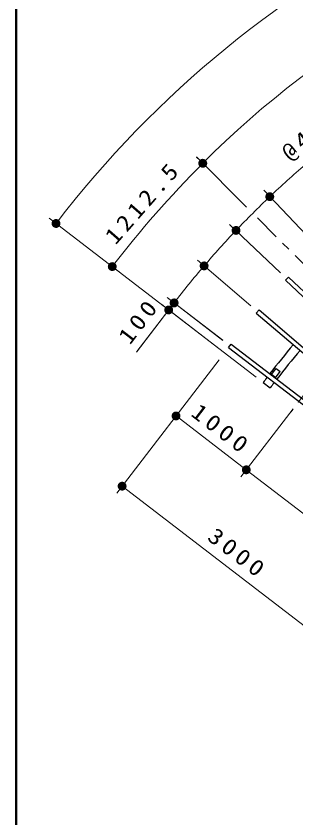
# Model space of a CAD drawing. Units: millimetres on the paper, with parts at other scales. Extents: x -365 to 3, y -5 to 257.
# Drawn here: x -365 to -333.4, y 119.8 to 210.4 of the extents above; entities that cross this region are included whole.
import ezdxf

# ---------------------------------------------------------------- set-up
doc = ezdxf.new("R2010")
doc.units = ezdxf.units.MM
doc.linetypes.add('USER2', pattern=[6, 3, -1, 1, -1])
doc.layers.add('LY_1', color=7, linetype='Continuous', lineweight=25)
doc.layers.add('LY_3', color=7, linetype='Continuous', lineweight=13)
doc.styles.add('ＭＳ ゴシック', font='')
doc.styles.get('ＭＳ ゴシック').set_extended_font_data('MS Gothic')

# ---------------------------------------------------------------- blocks, each defined once
blk = doc.blocks.new('filled_dot')
at = {"color": 0, "linetype": 'Continuous', "lineweight": -2, "const_width": 1.25}
blk.add_lwpolyline([(-0.625, 0, 1), (0.625, 0, 1)], format="xyb", close=True, dxfattribs=at)
blk = doc.blocks.new('open_arrow')
at = {"color": 0, "linetype": 'Continuous', "lineweight": -2}
blk.add_lwpolyline([(7.5, 1.25), (0, 0), (7.5, -1.25)], dxfattribs=at)

msp = doc.modelspace()

# ---------------------------------------------------------------- linework, layer by layer
at = {"layer": 'LY_1', "lineweight": 13}
for p, q in [((-338.975, 188.814), (-344.628, 194.467)), ((-344.455, 194.294), (-344.615, 194.454)), ((-331.566, 184.945), (-337.033, 190.706)), ((-337.88, 169.612), (-361.276, 187.564)), ((-335.119, 181.391), (-340.88, 186.858)), ((-338.482, 177.655), (-344.524, 182.812)), ((-353.955, 181.947), (-353.342, 181.477)), ((-341.645, 173.749), (-347.947, 178.582)), ((-341.639, 173.757), (-347.939, 178.592)), ((-342.248, 172.964), (-348.548, 177.798)), ((-347.755, 177.189), (-347.146, 177.983)), ((-342.063, 171.562), (-353.63, 156.488)), ((-333.703, 166.029), (-339.608, 158.333)), ((-338.999, 159.127), (-346.933, 165.215)), ((-323.133, 146.952), (-338.999, 159.127)), ((-329.22, 139.018), (-353.021, 157.281))]:
    msp.add_line(p, q, dxfattribs=at)
at = {"layer": 'LY_1', "linetype": 'USER2', "lineweight": 13}
msp.add_line((-337.736, 187.575), (-305.244, 155.083), dxfattribs=at)
at = {"layer": 'LY_1', "color": 40}
for p, q in [((-334.553, 180.536), (-334.222, 180.884)), ((-334.553, 180.536), (-312.792, 159.885)), ((-334.222, 180.884), (-312.461, 160.233)), ((-337.871, 176.831), (-337.56, 177.196)), ((-337.871, 176.831), (-315.059, 157.348)), ((-337.56, 177.196), (-314.748, 157.713)), ((-340.992, 172.958), (-340.699, 173.339)), ((-340.699, 173.339), (-316.899, 155.076)), ((-340.992, 172.958), (-317.191, 154.695))]:
    msp.add_line(p, q, dxfattribs=at)
at = {"layer": 'LY_1'}
for p, q in [((-336.177, 169.869), (-335.629, 170.583)), ((-335.629, 170.583), (-335.153, 170.218)), ((-336.177, 169.869), (-335.701, 169.504)), ((-336.135, 169.924), (-335.659, 169.559)), ((-335.701, 169.504), (-335.153, 170.218)), ((-337.087, 169.003), (-336.293, 168.395))]:
    msp.add_line(p, q, dxfattribs=at)
at = {"layer": 'LY_1', "lineweight": 13}
msp.add_lwpolyline([(-351.408, 172.429), (-347.755, 177.189), (-351.357, 172.495)], dxfattribs=at)
for centre, radius, start, end in [((-265.476, 114.056), 119.752, 37.50034, 142.50072), ((-265.477, 115.316), 110.936, 105.00002, 134.99989), ((-260.055, 109.894), 118.586, 134.99999, 142.49963), ((-265.484, 115.309), 102.942, 130.49992, 133.5), ((-265.484, 115.309), 102.942, 133.49993, 136.50001), ((-265.483, 115.309), 102.942, 136.49992, 139.5), ((-265.453, 115.323), 102.956, 139.51824, 142.51761)]:
    msp.add_arc(centre, radius, start, end, dxfattribs=at)
at = {"layer": 'LY_1', "linetype": 'USER2', "lineweight": 13}
msp.add_arc((-265.477, 115.316), 85, 27.49823, 143.65494, dxfattribs=at)
at = {"layer": 'LY_1'}
for centre, radius, start, end in [((-265.492, 115.296), 89.5, 139.63764, 142.33035), ((-265.492, 115.296), 88.5, 139.63919, 142.32844), ((-265.477, 115.316), 89.5, 142.70806, 143.14021), ((-265.477, 115.316), 88.5, 142.71041, 143.14745)]:
    msp.add_arc(centre, radius, start, end, dxfattribs=at)
at = {"layer": 'LY_3', "lineweight": 50}
msp.add_line((-365, 257), (-365, 0), dxfattribs=at)

# ---------------------------------------------------------------- block references
at = {"layer": 'LY_1', "lineweight": 13}
for name, p, xscale, yscale, rotation in [('filled_dot', (-343.92, 193.76), 0.4, 0.4, 44.2), ('filled_dot', (-343.908, 193.747), 0.4, 0.4, 225.7), ('filled_dot', (-336.345, 189.981), 0.4, 0.4, 42.7), ('filled_dot', (-336.344, 189.981), 0.4, 0.4, 224.3), ('filled_dot', (-360.482, 186.955), 0.4, 0.4, 51.8), ('filled_dot', (-340.155, 186.17), 0.4, 0.4, 227.3), ('filled_dot', (-340.155, 186.17), 0.4, 0.4, 45.7), ('filled_dot', (-354.135, 182.086), 0.4, 0.4, 51.8), ('filled_dot', (-343.761, 182.164), 0.4, 0.4, 48.7), ('filled_dot', (-343.763, 182.163), 0.4, 0.4, 230.4), ('filled_dot', (-347.153, 177.974), 0.4, 0.4, 51.7), ('filled_dot', (-347.146, 177.983), 0.4, 0.4, 232.5), ('filled_dot', (-347.755, 177.189), 0.4, 0.4, 52.5), ('open_arrow', (-351.408, 172.429), 0.001, 0.001, 52.5), ('filled_dot', (-346.933, 165.215), 0.4, 0.4, 322.5), ('filled_dot', (-338.999, 159.127), 0.4, 0.4, 142.5), ('filled_dot', (-353.021, 157.281), 0.4, 0.4, 322.5)]:
    msp.add_blockref(name, p, dxfattribs=dict(at, xscale=xscale, yscale=yscale, rotation=rotation))

# ---------------------------------------------------------------- texts
at = {"layer": 'LY_1', "char_height": 1.833, "attachment_point": 8, "style": 'ＭＳ ゴシック'}
for s, insert, rotation in [('\\T1.33;\\W1.15;@445', (-330.897, 196.088), 39), ('\\T1.33;\\W1.15;1212.5', (-349.964, 188.743), 48.75), ('\\T1.33;\\W1.15;100', (-350.375, 175.418), 52.5), ('\\T1.33;\\W1.15;1000', (-342.358, 162.964), 322.5), ('\\T1.33;\\W1.15;3000', (-340.512, 148.943), 322.5)]:
    msp.add_mtext(s, dxfattribs=dict(at, insert=insert, rotation=rotation))

doc.saveas('drawing.dxf')
